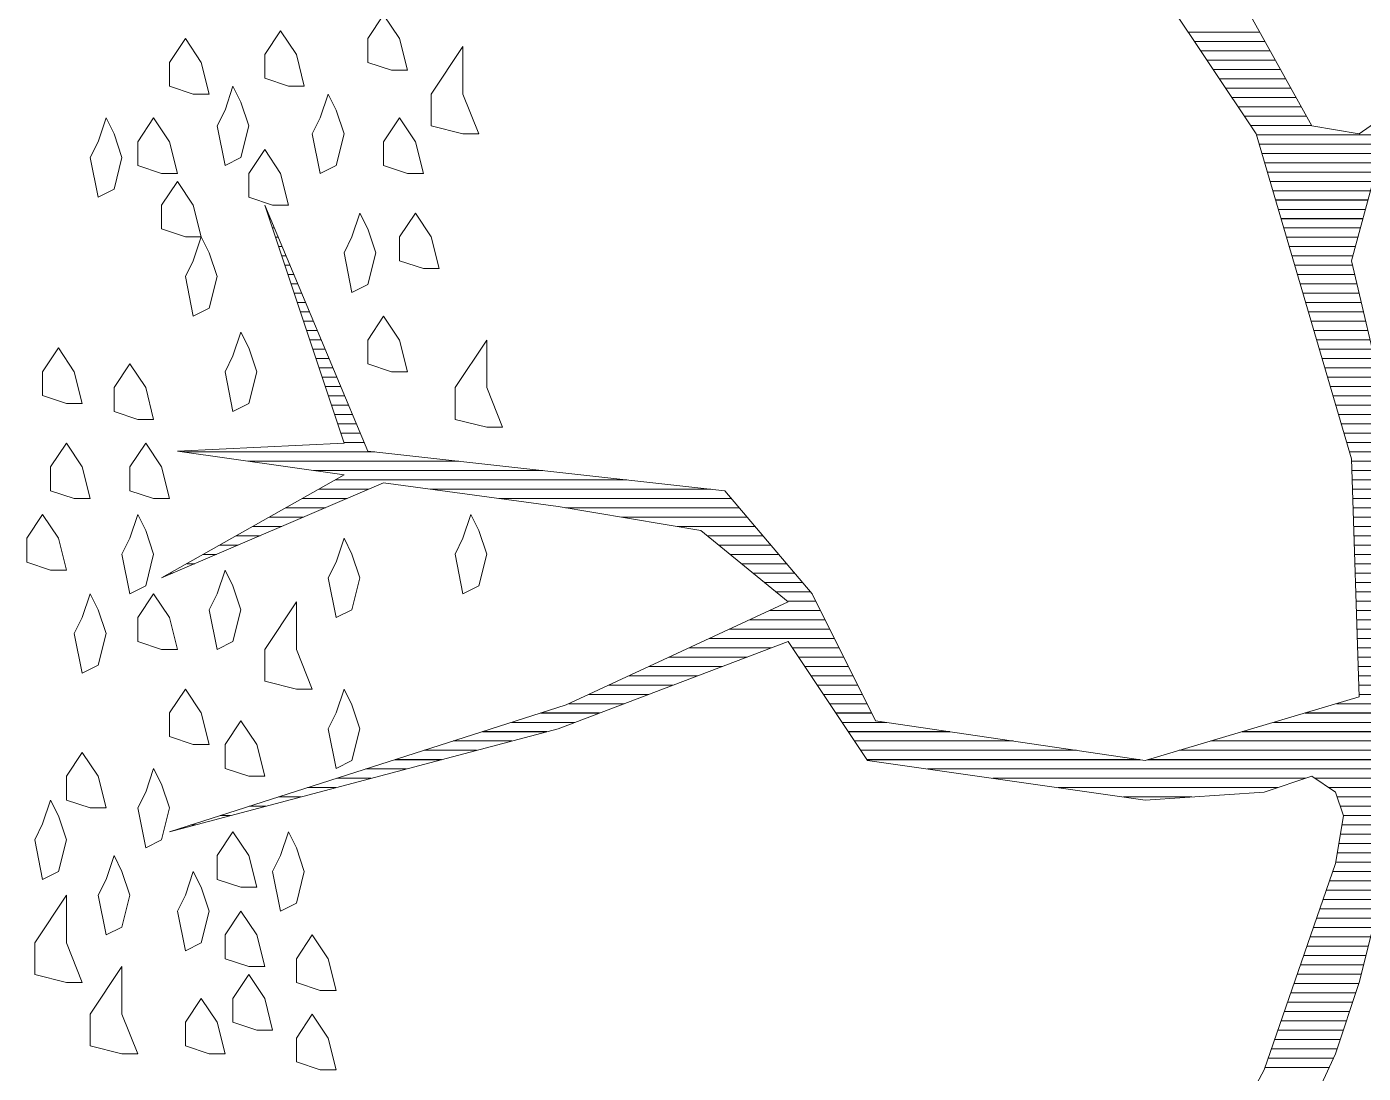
# Model space of a CAD drawing. Header units: centimetres. Extents: x 867 to 19881, y 2761 to 6151.
# Drawn here: x 2253.69 to 2269.34, y 4815.08 to 4827.34 of the extents above; entities that cross this region are included whole.
import ezdxf

# ---------------------------------------------------------------- set-up
doc = ezdxf.new("R2010")
doc.units = ezdxf.units.CM
doc.layers.add('PLAN TEFRİŞLER', color=7, linetype='Continuous', lineweight=0)

# ---------------------------------------------------------------- blocks, each defined once
blk = doc.blocks.new('*X64-flat-121')
at = {"color": 0}
for p, q in [((2850.17, 2814.23), (2862.59, 2814.23)), ((2851.26, 2812.6), (2863.5, 2812.6)), ((2852.34, 2810.97), (2864.4, 2810.97)), ((2853.43, 2809.35), (2865.3, 2809.35)), ((2854.51, 2807.72), (2866.21, 2807.72)), ((2855.59, 2806.09), (2867.11, 2806.09)), ((2856.68, 2804.47), (2868.02, 2804.47)), ((2857.76, 2802.84), (2868.92, 2802.84)), ((2858.85, 2801.21), (2869.82, 2801.21)), ((2859.93, 2799.59), (2870.73, 2799.59)), ((2861.02, 2797.96), (2871.63, 2797.96)), ((2862.04, 2796.33), (2888.53, 2796.33)), ((2862.52, 2794.71), (2887.13, 2794.71)), ((2862.99, 2793.08), (2885.74, 2793.08)), ((2863.47, 2791.45), (2884.35, 2791.45)), ((2863.94, 2789.83), (2882.95, 2789.83)), ((2864.42, 2788.2), (2882.36, 2788.2)), ((2864.9, 2786.57), (2881.92, 2786.57)), ((2689.31, 2783.32), (2689.38, 2783.32)), ((2865.37, 2784.95), (2881.48, 2784.95)), ((2865.85, 2783.32), (2881.03, 2783.32)), ((2689.86, 2781.69), (2690.06, 2781.69)), ((2866.32, 2781.69), (2880.59, 2781.69)), ((2690.4, 2780.07), (2690.74, 2780.07)), ((2866.8, 2780.07), (2880.15, 2780.07)), ((2690.94, 2778.44), (2691.42, 2778.44)), ((2691.48, 2776.81), (2692.11, 2776.81)), ((2867.28, 2778.44), (2879.7, 2778.44)), ((2867.75, 2776.81), (2879.26, 2776.81)), ((2692.03, 2775.19), (2692.79, 2775.19)), ((2868.23, 2775.19), (2878.82, 2775.19)), ((2692.57, 2773.56), (2693.47, 2773.56)), ((2693.11, 2771.93), (2694.15, 2771.93)), ((2868.7, 2773.56), (2878.78, 2773.56)), ((2869.18, 2771.93), (2879.16, 2771.93)), ((2693.65, 2770.31), (2694.83, 2770.31)), ((2869.66, 2770.31), (2879.55, 2770.31)), ((2694.19, 2768.68), (2695.52, 2768.68)), ((2694.74, 2767.05), (2696.2, 2767.05)), ((2870.13, 2768.68), (2879.93, 2768.68)), ((2870.61, 2767.05), (2880.31, 2767.05)), ((2695.28, 2765.43), (2696.88, 2765.43)), ((2871.09, 2765.43), (2880.69, 2765.43)), ((2695.82, 2763.8), (2697.56, 2763.8)), ((2696.36, 2762.17), (2698.25, 2762.17)), ((2871.56, 2763.8), (2881.08, 2763.8)), ((2872.04, 2762.17), (2881.46, 2762.17)), ((2696.91, 2760.55), (2698.93, 2760.55)), ((2872.51, 2760.55), (2881.84, 2760.55)), ((2697.45, 2758.92), (2699.61, 2758.92)), ((2872.99, 2758.92), (2882.23, 2758.92)), ((2697.99, 2757.29), (2700.29, 2757.29)), ((2698.53, 2755.67), (2700.97, 2755.67)), ((2873.47, 2757.29), (2882.61, 2757.29)), ((2873.94, 2755.67), (2882.99, 2755.67)), ((2699.08, 2754.04), (2701.66, 2754.04)), ((2874.42, 2754.04), (2883.37, 2754.04)), ((2699.62, 2752.41), (2702.34, 2752.41)), ((2700.16, 2750.79), (2703.02, 2750.79)), ((2874.89, 2752.41), (2883.76, 2752.41)), ((2875.37, 2750.79), (2884.14, 2750.79)), ((2700.7, 2749.16), (2703.7, 2749.16)), ((2875.85, 2749.16), (2884.57, 2749.16)), ((2701.24, 2747.53), (2704.39, 2747.53)), ((2701.79, 2745.91), (2705.07, 2745.91)), ((2876.32, 2747.53), (2885.01, 2747.53)), ((2876.8, 2745.91), (2885.44, 2745.91)), ((2702.33, 2744.28), (2705.75, 2744.28)), ((2877.27, 2744.28), (2885.88, 2744.28)), ((2702.87, 2742.65), (2706.43, 2742.65)), ((2877.75, 2742.65), (2886.31, 2742.65)), ((2674.82, 2741.03), (2708.3, 2741.03)), ((2686.21, 2739.4), (2722.94, 2739.4)), ((2878.23, 2741.03), (2886.74, 2741.03)), ((2878.6, 2739.4), (2887.18, 2739.4)), ((2697.6, 2737.77), (2737.58, 2737.77)), ((2878.66, 2737.77), (2887.61, 2737.77)), ((2698.49, 2734.52), (2707.23, 2734.52)), ((2701.37, 2736.15), (2752.22, 2736.15)), ((2717.97, 2734.52), (2766.86, 2734.52)), ((2878.71, 2736.15), (2888.05, 2736.15)), ((2878.77, 2734.52), (2888.48, 2734.52)), ((2695.61, 2732.89), (2703.43, 2732.89)), ((2729.9, 2732.89), (2770.45, 2732.89)), ((2878.82, 2732.89), (2888.91, 2732.89)), ((2689.86, 2729.64), (2695.84, 2729.64)), ((2692.74, 2731.27), (2699.64, 2731.27)), ((2741.54, 2731.27), (2771.83, 2731.27)), ((2751.3, 2729.64), (2773.21, 2729.64)), ((2878.88, 2731.27), (2889.35, 2731.27)), ((2878.93, 2729.64), (2889.69, 2729.64)), ((2686.98, 2728.01), (2692.05, 2728.01)), ((2761.06, 2728.01), (2774.58, 2728.01)), ((2878.98, 2728.01), (2889.79, 2728.01)), ((2684.1, 2726.39), (2688.25, 2726.39)), ((2766.31, 2726.39), (2775.96, 2726.39)), ((2879.04, 2726.39), (2889.89, 2726.39)), ((2678.35, 2723.13), (2680.66, 2723.13)), ((2681.22, 2724.76), (2684.46, 2724.76)), ((2768.3, 2724.76), (2777.34, 2724.76)), ((2770.29, 2723.13), (2778.71, 2723.13)), ((2879.09, 2724.76), (2889.99, 2724.76)), ((2879.15, 2723.13), (2890.09, 2723.13)), ((2675.47, 2721.5), (2676.86, 2721.5)), ((2772.28, 2721.5), (2780.09, 2721.5)), ((2879.2, 2721.5), (2890.2, 2721.5)), ((2672.59, 2719.88), (2673.07, 2719.88)), ((2774.26, 2719.88), (2781.46, 2719.88)), ((2776.25, 2718.25), (2782.84, 2718.25)), ((2879.25, 2719.88), (2890.3, 2719.88)), ((2879.31, 2718.25), (2890.4, 2718.25)), ((2778.24, 2716.62), (2784.22, 2716.62)), ((2879.36, 2716.62), (2890.5, 2716.62)), ((2777.13, 2713.37), (2785.97, 2713.37)), ((2780.23, 2715), (2785.16, 2715)), ((2879.42, 2715), (2890.6, 2715)), ((2879.47, 2713.37), (2890.7, 2713.37)), ((2773.62, 2711.74), (2786.78, 2711.74)), ((2879.53, 2711.74), (2890.81, 2711.74)), ((2770.12, 2710.12), (2787.6, 2710.12)), ((2879.58, 2710.12), (2890.91, 2710.12)), ((2763.11, 2706.86), (2777.48, 2706.86)), ((2766.61, 2708.49), (2788.41, 2708.49)), ((2781.11, 2706.86), (2789.22, 2706.86)), ((2879.63, 2708.49), (2891.01, 2708.49)), ((2879.69, 2706.86), (2894.34, 2706.86)), ((2759.61, 2705.24), (2773.19, 2705.24)), ((2782.19, 2705.24), (2790.04, 2705.24)), ((2879.74, 2705.24), (2899.22, 2705.24)), ((2752.6, 2701.98), (2764.61, 2701.98)), ((2756.1, 2703.61), (2768.9, 2703.61)), ((2783.27, 2703.61), (2790.85, 2703.61)), ((2784.36, 2701.98), (2791.66, 2701.98)), ((2879.8, 2703.61), (2910.58, 2703.61)), ((2879.85, 2701.98), (2908.86, 2701.98)), ((2749.1, 2700.36), (2760.32, 2700.36)), ((2785.44, 2700.36), (2792.48, 2700.36)), ((2879.91, 2700.36), (2907.15, 2700.36)), ((2742.09, 2697.1), (2751.75, 2697.1)), ((2745.59, 2698.73), (2756.04, 2698.73)), ((2786.53, 2698.73), (2793.29, 2698.73)), ((2787.61, 2697.1), (2794.1, 2697.1)), ((2876.01, 2697.1), (2903.71, 2697.1)), ((2879.96, 2698.73), (2905.43, 2698.73)), ((2737.21, 2695.48), (2747.46, 2695.48)), ((2788.7, 2695.48), (2794.92, 2695.48)), ((2870.52, 2695.48), (2902.36, 2695.48)), ((2732.12, 2693.85), (2743.17, 2693.85)), ((2789.78, 2693.85), (2797.48, 2693.85)), ((2865.03, 2693.85), (2901.06, 2693.85)), ((2721.96, 2690.6), (2732.16, 2690.6)), ((2727.04, 2692.22), (2738.29, 2692.22)), ((2790.87, 2692.22), (2808.54, 2692.22)), ((2791.95, 2690.6), (2819.6, 2690.6)), ((2854.05, 2690.6), (2898.45, 2690.6)), ((2859.54, 2692.22), (2899.75, 2692.22)), ((2716.87, 2688.97), (2726.03, 2688.97)), ((2793.03, 2688.97), (2830.67, 2688.97)), ((2848.56, 2688.97), (2897.15, 2688.97)), ((2706.71, 2685.72), (2713.77, 2685.72)), ((2711.79, 2687.34), (2719.9, 2687.34)), ((2794.12, 2687.34), (2841.73, 2687.34)), ((2804.67, 2685.72), (2894.55, 2685.72)), ((2843.07, 2687.34), (2895.85, 2687.34)), ((2701.62, 2684.09), (2707.63, 2684.09)), ((2816.06, 2684.09), (2870.61, 2684.09)), ((2872.21, 2684.09), (2893.25, 2684.09)), ((2691.46, 2680.84), (2695.37, 2680.84)), ((2696.54, 2682.46), (2701.5, 2682.46)), ((2827.44, 2682.46), (2865.73, 2682.46)), ((2838.83, 2680.84), (2850.75, 2680.84)), ((2874.65, 2682.46), (2893.92, 2682.46)), ((2876.11, 2680.84), (2897.99, 2680.84)), ((2686.37, 2679.21), (2689.24, 2679.21)), ((2876.65, 2679.21), (2902.05, 2679.21)), ((2676.21, 2675.96), (2676.98, 2675.96)), ((2681.29, 2677.58), (2683.11, 2677.58)), ((2876.95, 2675.96), (2911.6, 2675.96)), ((2877.19, 2677.58), (2906.12, 2677.58)), ((2876.68, 2674.33), (2917.13, 2674.33)), ((2876.4, 2672.7), (2922.66, 2672.7)), ((2875.86, 2669.45), (2887.62, 2669.45)), ((2876.13, 2671.08), (2888.92, 2671.08)), ((2875.34, 2667.82), (2886.32, 2667.82)), ((2874.21, 2664.57), (2884, 2664.57)), ((2874.78, 2666.2), (2885.02, 2666.2)), ((2873.65, 2662.94), (2883.59, 2662.94)), ((2872.52, 2659.69), (2882.78, 2659.69)), ((2873.09, 2661.32), (2883.18, 2661.32)), ((2871.96, 2658.06), (2882.37, 2658.06)), ((2871.4, 2656.44), (2881.96, 2656.44)), ((2870.27, 2653.18), (2881.15, 2653.18)), ((2870.83, 2654.81), (2881.56, 2654.81)), ((2869.71, 2651.56), (2880.74, 2651.56)), ((2868.58, 2648.3), (2879.92, 2648.3)), ((2869.14, 2649.93), (2880.34, 2649.93)), ((2868.02, 2646.68), (2879.37, 2646.68)), ((2866.89, 2643.42), (2878.29, 2643.42)), ((2867.46, 2645.05), (2878.83, 2645.05)), ((2866.33, 2641.8), (2877.75, 2641.8)), ((2865.77, 2640.17), (2877.21, 2640.17)), ((2864.64, 2636.92), (2876.12, 2636.92)), ((2865.2, 2638.54), (2876.66, 2638.54)), ((2864.08, 2635.29), (2875.48, 2635.29)), ((2863.51, 2633.66), (2874.73, 2633.66))]:
    blk.add_line(p, q, dxfattribs=at)
blk = doc.blocks.new('*X20')
at = {"color": 0}
for p, q in [((17.521, 17.3), (17.5973, 17.3)), ((17.5276, 17.29), (17.6029, 17.29)), ((17.5343, 17.28), (17.6084, 17.28)), ((17.541, 17.27), (17.614, 17.27)), ((17.5476, 17.26), (17.6195, 17.26)), ((17.5543, 17.25), (17.6251, 17.25)), ((17.561, 17.24), (17.6307, 17.24)), ((17.5676, 17.23), (17.6362, 17.23)), ((17.5743, 17.22), (17.6418, 17.22)), ((17.581, 17.21), (17.6473, 17.21)), ((17.5876, 17.2), (17.6529, 17.2)), ((17.5939, 17.19), (17.7568, 17.19)), ((17.5968, 17.18), (17.7482, 17.18)), ((17.5998, 17.17), (17.7396, 17.17)), ((17.6027, 17.16), (17.731, 17.16)), ((17.6056, 17.15), (17.7225, 17.15)), ((17.6085, 17.14), (17.7189, 17.14)), ((17.6115, 17.13), (17.7161, 17.13)), ((16.5321, 17.11), (16.5325, 17.11)), ((17.6144, 17.12), (17.7134, 17.12)), ((17.6173, 17.11), (17.7107, 17.11)), ((16.5355, 17.1), (16.5367, 17.1)), ((17.6203, 17.1), (17.7079, 17.1)), ((16.5388, 17.09), (16.5409, 17.09)), ((17.6232, 17.09), (17.7052, 17.09)), ((16.5421, 17.08), (16.5451, 17.08)), ((16.5454, 17.07), (16.5493, 17.07)), ((17.6261, 17.08), (17.7025, 17.08)), ((17.629, 17.07), (17.6998, 17.07)), ((16.5488, 17.06), (16.5535, 17.06)), ((17.632, 17.06), (17.697, 17.06)), ((16.5521, 17.05), (16.5577, 17.05)), ((16.5554, 17.04), (16.5619, 17.04)), ((17.6349, 17.05), (17.6968, 17.05)), ((17.6378, 17.04), (17.6992, 17.04)), ((16.5588, 17.03), (16.566, 17.03)), ((17.6407, 17.03), (17.7015, 17.03)), ((16.5621, 17.02), (16.5702, 17.02)), ((16.5654, 17.01), (16.5744, 17.01)), ((17.6437, 17.02), (17.7039, 17.02)), ((17.6466, 17.01), (17.7062, 17.01)), ((16.5688, 17), (16.5786, 17)), ((17.6495, 17), (17.7086, 17)), ((16.5721, 16.99), (16.5828, 16.99)), ((16.5754, 16.98), (16.587, 16.98)), ((17.6524, 16.99), (17.7109, 16.99)), ((17.6554, 16.98), (17.7133, 16.98)), ((16.5788, 16.97), (16.5912, 16.97)), ((17.6583, 16.97), (17.7156, 16.97)), ((16.5821, 16.96), (16.5954, 16.96)), ((17.6612, 16.96), (17.718, 16.96)), ((16.5854, 16.95), (16.5996, 16.95)), ((16.5888, 16.94), (16.6038, 16.94)), ((17.6642, 16.95), (17.7204, 16.95)), ((17.6671, 16.94), (17.7227, 16.94)), ((16.5921, 16.93), (16.608, 16.93)), ((17.67, 16.93), (17.7251, 16.93)), ((16.5954, 16.92), (16.6122, 16.92)), ((16.5988, 16.91), (16.6164, 16.91)), ((17.6729, 16.92), (17.7274, 16.92)), ((17.6759, 16.91), (17.7298, 16.91)), ((16.6021, 16.9), (16.6206, 16.9)), ((17.6788, 16.9), (17.7324, 16.9)), ((16.6054, 16.89), (16.6248, 16.89)), ((16.6088, 16.88), (16.629, 16.88)), ((17.6817, 16.89), (17.7351, 16.89)), ((17.6846, 16.88), (17.7378, 16.88)), ((16.6121, 16.87), (16.6331, 16.87)), ((17.6876, 16.87), (17.7404, 16.87)), ((16.6154, 16.86), (16.6373, 16.86)), ((17.6905, 16.86), (17.7431, 16.86)), ((16.443, 16.85), (16.6488, 16.85)), ((16.513, 16.84), (16.7388, 16.84)), ((17.6934, 16.85), (17.7458, 16.85)), ((17.6957, 16.84), (17.7484, 16.84)), ((16.583, 16.83), (16.8288, 16.83)), ((17.6961, 16.83), (17.7511, 16.83)), ((16.5885, 16.81), (16.6422, 16.81)), ((16.6062, 16.82), (16.9188, 16.82)), ((16.7083, 16.81), (17.0088, 16.81)), ((17.6964, 16.82), (17.7538, 16.82)), ((17.6967, 16.81), (17.7564, 16.81)), ((16.5708, 16.8), (16.6189, 16.8)), ((16.7816, 16.8), (17.0309, 16.8)), ((17.6971, 16.8), (17.7591, 16.8)), ((16.5355, 16.78), (16.5722, 16.78)), ((16.5531, 16.79), (16.5956, 16.79)), ((16.8532, 16.79), (17.0394, 16.79)), ((16.9132, 16.78), (17.0478, 16.78)), ((17.6974, 16.79), (17.7618, 16.79)), ((17.6977, 16.78), (17.7639, 16.78)), ((16.5178, 16.77), (16.5489, 16.77)), ((16.9732, 16.77), (17.0563, 16.77)), ((17.6981, 16.77), (17.7645, 16.77)), ((16.5001, 16.76), (16.5256, 16.76)), ((17.0054, 16.76), (17.0647, 16.76)), ((17.6984, 16.76), (17.7651, 16.76)), ((16.4647, 16.74), (16.4789, 16.74)), ((16.4824, 16.75), (16.5022, 16.75)), ((17.0177, 16.75), (17.0732, 16.75)), ((17.0299, 16.74), (17.0817, 16.74)), ((17.6987, 16.75), (17.7657, 16.75)), ((17.6991, 16.74), (17.7664, 16.74)), ((16.447, 16.73), (16.4556, 16.73)), ((17.0421, 16.73), (17.0901, 16.73)), ((17.6994, 16.73), (17.767, 16.73)), ((16.4293, 16.72), (16.4322, 16.72)), ((17.0543, 16.72), (17.0986, 16.72)), ((17.0665, 16.71), (17.1071, 16.71)), ((17.6997, 16.72), (17.7676, 16.72)), ((17.7001, 16.71), (17.7682, 16.71)), ((17.0788, 16.7), (17.1155, 16.7)), ((17.7004, 16.7), (17.7689, 16.7)), ((17.0719, 16.68), (17.1263, 16.68)), ((17.091, 16.69), (17.1213, 16.69)), ((17.7007, 16.69), (17.7695, 16.69)), ((17.7011, 16.68), (17.7701, 16.68)), ((17.0504, 16.67), (17.1313, 16.67)), ((17.7014, 16.67), (17.7707, 16.67)), ((17.0288, 16.66), (17.1363, 16.66)), ((17.7017, 16.66), (17.7714, 16.66)), ((16.9858, 16.64), (17.0741, 16.64)), ((17.0073, 16.65), (17.1413, 16.65)), ((17.0964, 16.64), (17.1463, 16.64)), ((17.7021, 16.65), (17.772, 16.65)), ((17.7024, 16.64), (17.7924, 16.64)), ((16.9642, 16.63), (17.0477, 16.63)), ((17.1031, 16.63), (17.1513, 16.63)), ((17.7027, 16.63), (17.8224, 16.63)), ((16.9211, 16.61), (16.995, 16.61)), ((16.9427, 16.62), (17.0214, 16.62)), ((17.1097, 16.62), (17.1563, 16.62)), ((17.1164, 16.61), (17.1613, 16.61)), ((17.7031, 16.62), (17.8923, 16.62)), ((17.7034, 16.61), (17.8818, 16.61)), ((16.8996, 16.6), (16.9686, 16.6)), ((17.1231, 16.6), (17.1663, 16.6)), ((17.7037, 16.6), (17.8712, 16.6)), ((16.8565, 16.58), (16.9159, 16.58)), ((16.8781, 16.59), (16.9423, 16.59)), ((17.1297, 16.59), (17.1713, 16.59)), ((17.1364, 16.58), (17.1763, 16.58)), ((17.6798, 16.58), (17.8501, 16.58)), ((17.7041, 16.59), (17.8606, 16.59)), ((16.8265, 16.57), (16.8895, 16.57)), ((17.1431, 16.57), (17.1813, 16.57)), ((17.646, 16.57), (17.8418, 16.57)), ((16.7953, 16.56), (16.8632, 16.56)), ((17.1497, 16.56), (17.1971, 16.56)), ((17.6123, 16.56), (17.8338, 16.56)), ((16.7328, 16.54), (16.7955, 16.54)), ((16.764, 16.55), (16.8332, 16.55)), ((17.1564, 16.55), (17.2651, 16.55)), ((17.163, 16.54), (17.3331, 16.54)), ((17.5448, 16.54), (17.8178, 16.54)), ((17.5785, 16.55), (17.8258, 16.55)), ((16.7015, 16.53), (16.7578, 16.53)), ((17.1697, 16.53), (17.401, 16.53)), ((17.511, 16.53), (17.8098, 16.53)), ((16.639, 16.51), (16.6824, 16.51)), ((16.6703, 16.52), (16.7201, 16.52)), ((17.1764, 16.52), (17.469, 16.52)), ((17.2412, 16.51), (17.7938, 16.51)), ((17.4773, 16.52), (17.8018, 16.52)), ((16.6078, 16.5), (16.6447, 16.5)), ((17.3112, 16.5), (17.6466, 16.5)), ((17.6564, 16.5), (17.7858, 16.5)), ((16.5453, 16.48), (16.5693, 16.48)), ((16.5765, 16.49), (16.607, 16.49)), ((17.3812, 16.49), (17.6166, 16.49)), ((17.4512, 16.48), (17.5245, 16.48)), ((17.6714, 16.49), (17.7899, 16.49)), ((17.6804, 16.48), (17.8149, 16.48)), ((16.514, 16.47), (16.5317, 16.47)), ((17.6837, 16.47), (17.8399, 16.47)), ((16.4515, 16.45), (16.4563, 16.45)), ((16.4828, 16.46), (16.494, 16.46)), ((17.6855, 16.45), (17.8986, 16.45)), ((17.687, 16.46), (17.8649, 16.46)), ((17.6839, 16.44), (17.9326, 16.44)), ((17.6822, 16.43), (17.9666, 16.43)), ((17.6789, 16.41), (17.7512, 16.41)), ((17.6805, 16.42), (17.7592, 16.42)), ((17.6757, 16.4), (17.7432, 16.4)), ((17.6687, 16.38), (17.7289, 16.38)), ((17.6722, 16.39), (17.7352, 16.39)), ((17.6653, 16.37), (17.7264, 16.37)), ((17.6584, 16.35), (17.7214, 16.35)), ((17.6618, 16.36), (17.7239, 16.36)), ((17.6549, 16.34), (17.7189, 16.34)), ((17.6514, 16.33), (17.7164, 16.33)), ((17.6445, 16.31), (17.7114, 16.31)), ((17.648, 16.32), (17.7139, 16.32)), ((17.6411, 16.3), (17.7089, 16.3)), ((17.6341, 16.28), (17.7038, 16.28)), ((17.6376, 16.29), (17.7064, 16.29)), ((17.6307, 16.27), (17.7005, 16.27)), ((17.6237, 16.25), (17.6938, 16.25)), ((17.6272, 16.26), (17.6971, 16.26)), ((17.6203, 16.24), (17.6905, 16.24)), ((17.6168, 16.23), (17.6871, 16.23)), ((17.6099, 16.21), (17.6805, 16.21)), ((17.6134, 16.22), (17.6838, 16.22)), ((17.6064, 16.2), (17.6766, 16.2)), ((17.603, 16.19), (17.6719, 16.19))]:
    blk.add_line(p, q, dxfattribs=at)

msp = doc.modelspace()

# ---------------------------------------------------------------- linework, layer by layer
at = {"layer": 'PLAN TEFRİŞLER', "color": 252, "lineweight": 0, "true_color": 0x939598}
for p, q in [((2266.232, 4828.874, -178.847), (2268.09, 4826.087, -178.847)), ((2266.232, 4828.874, -90.218), (2268.09, 4826.087, -90.218)), ((2268.741, 4826.179, -178.847), (2267.812, 4827.852, -178.847)), ((2268.741, 4826.179, -90.218), (2267.812, 4827.852, -90.218)), ((2270.227, 4826.737, -178.847), (2269.298, 4826.087, -178.847)), ((2270.227, 4826.737, -90.218), (2269.298, 4826.087, -90.218)), ((2268.09, 4826.087, -178.847), (2269.205, 4822.278, -178.847)), ((2268.09, 4826.087, -90.218), (2269.205, 4822.278, -90.218)), ((2269.298, 4826.087, -178.847), (2268.741, 4826.179, -178.847)), ((2269.298, 4826.087, -90.218), (2268.741, 4826.179, -90.218)), ((2269.205, 4824.6, -178.847), (2269.484, 4825.622, -178.847)), ((2269.205, 4824.6, -90.218), (2269.484, 4825.622, -90.218)), ((2257.686, 4822.37, -178.847), (2256.478, 4825.25, -178.847)), ((2256.478, 4825.25, -178.847), (2257.407, 4822.463, -178.847)), ((2257.686, 4822.37, -90.218), (2256.478, 4825.25, -90.218)), ((2256.478, 4825.25, -90.218), (2257.407, 4822.463, -90.218)), ((2269.577, 4823.021, -178.847), (2269.205, 4824.6, -178.847)), ((2269.577, 4823.021, -90.218), (2269.205, 4824.6, -90.218)), ((2257.407, 4822.463, -178.847), (2255.456, 4822.37, -178.847)), ((2257.407, 4822.463, -90.218), (2255.456, 4822.37, -90.218)), ((2255.456, 4822.37, -178.847), (2257.407, 4822.092, -178.847)), ((2255.456, 4822.37, -90.218), (2257.407, 4822.092, -90.218)), ((2261.866, 4821.906, -178.847), (2257.686, 4822.37, -178.847)), ((2261.866, 4821.906, -90.218), (2257.686, 4822.37, -90.218)), ((2269.205, 4822.278, -178.847), (2269.298, 4819.49, -178.847)), ((2269.205, 4822.278, -90.218), (2269.298, 4819.49, -90.218)), ((2257.407, 4822.092, -178.847), (2255.27, 4820.884, -178.847)), ((2257.407, 4822.092, -90.218), (2255.27, 4820.884, -90.218)), ((2255.27, 4820.884, -178.847), (2257.871, 4821.999, -178.847)), ((2255.27, 4820.884, -90.218), (2257.871, 4821.999, -90.218)), ((2257.871, 4821.999, -178.847), (2259.915, 4821.72, -178.847)), ((2257.871, 4821.999, -90.218), (2259.915, 4821.72, -90.218)), ((2262.888, 4820.698, -178.847), (2261.866, 4821.906, -178.847)), ((2262.888, 4820.698, -90.218), (2261.866, 4821.906, -90.218)), ((2259.915, 4821.72, -178.847), (2261.587, 4821.441, -178.847)), ((2259.915, 4821.72, -90.218), (2261.587, 4821.441, -90.218)), ((2261.587, 4821.441, -178.847), (2262.609, 4820.605, -178.847)), ((2261.587, 4821.441, -90.218), (2262.609, 4820.605, -90.218)), ((2262.609, 4820.605, -178.847), (2260.008, 4819.398, -178.847)), ((2262.609, 4820.605, -90.218), (2260.008, 4819.398, -90.218)), ((2263.631, 4819.212, -178.847), (2262.888, 4820.698, -178.847)), ((2263.631, 4819.212, -90.218), (2262.888, 4820.698, -90.218)), ((2259.915, 4819.119, -178.847), (2262.609, 4820.141, -178.847)), ((2259.915, 4819.119, -90.218), (2262.609, 4820.141, -90.218)), ((2262.609, 4820.141, -178.847), (2263.538, 4818.747, -178.847)), ((2262.609, 4820.141, -90.218), (2263.538, 4818.747, -90.218)), ((2269.298, 4819.49, -178.847), (2266.79, 4818.747, -178.847)), ((2269.298, 4819.49, -90.218), (2266.79, 4818.747, -90.218)), ((2260.008, 4819.398, -178.847), (2255.363, 4817.911, -178.847)), ((2260.008, 4819.398, -90.218), (2255.363, 4817.911, -90.218)), ((2266.79, 4818.747, -178.847), (2263.631, 4819.212, -178.847)), ((2266.79, 4818.747, -90.218), (2263.631, 4819.212, -90.218)), ((2255.363, 4817.911, -178.847), (2259.915, 4819.119, -178.847)), ((2255.363, 4817.911, -90.218), (2259.915, 4819.119, -90.218)), ((2263.538, 4818.747, -178.847), (2266.79, 4818.283, -178.847)), ((2263.538, 4818.747, -90.218), (2266.79, 4818.283, -90.218)), ((2268.183, 4818.376, -178.847), (2268.741, 4818.561, -178.847)), ((2268.183, 4818.376, -90.218), (2268.741, 4818.561, -90.218)), ((2268.741, 4818.561, -178.847), (2269.019, 4818.376, -178.847)), ((2268.741, 4818.561, -90.218), (2269.019, 4818.376, -90.218)), ((2266.79, 4818.283, -178.847), (2268.183, 4818.376, -178.847)), ((2266.79, 4818.283, -90.218), (2268.183, 4818.376, -90.218)), ((2269.019, 4818.376, -178.847), (2269.112, 4818.097, -178.847)), ((2269.019, 4818.376, -90.218), (2269.112, 4818.097, -90.218)), ((2269.112, 4818.097, -178.847), (2269.019, 4817.54, -178.847)), ((2269.112, 4818.097, -90.218), (2269.019, 4817.54, -90.218)), ((2269.019, 4817.54, -178.847), (2268.183, 4815.124, -178.847)), ((2269.019, 4817.54, -90.218), (2268.183, 4815.124, -90.218)), ((2269.298, 4816.146, -178.847), (2269.577, 4817.261, -178.847)), ((2269.298, 4816.146, -90.218), (2269.577, 4817.261, -90.218)), ((2269.019, 4815.31, -178.847), (2269.298, 4816.146, -178.847)), ((2269.019, 4815.31, -90.218), (2269.298, 4816.146, -90.218)), ((2268.462, 4814.102, -178.847), (2269.019, 4815.31, -178.847)), ((2268.462, 4814.102, -90.218), (2269.019, 4815.31, -90.218)), ((2268.183, 4815.124, -178.847), (2267.44, 4813.731, -178.847)), ((2268.183, 4815.124, -90.218), (2267.44, 4813.731, -90.218))]:
    msp.add_line(p, q, dxfattribs=at)
for points, elevation in [([(2257.964, 4826.83), (2257.686, 4826.923), (2257.686, 4827.201), (2257.871, 4827.48), (2258.057, 4827.201), (2258.15, 4826.83)], -178.847), ([(2257.964, 4826.83), (2257.686, 4826.923), (2257.686, 4827.201), (2257.871, 4827.48), (2258.057, 4827.201), (2258.15, 4826.83)], -90.218), ([(2256.757, 4826.644), (2256.478, 4826.737), (2256.478, 4827.016), (2256.664, 4827.294), (2256.849, 4827.016), (2256.942, 4826.644)], -178.847), ([(2256.757, 4826.644), (2256.478, 4826.737), (2256.478, 4827.016), (2256.664, 4827.294), (2256.849, 4827.016), (2256.942, 4826.644)], -90.218), ([(2255.642, 4826.551), (2255.363, 4826.644), (2255.363, 4826.923), (2255.549, 4827.201), (2255.735, 4826.923), (2255.827, 4826.551)], -178.847), ([(2255.642, 4826.551), (2255.363, 4826.644), (2255.363, 4826.923), (2255.549, 4827.201), (2255.735, 4826.923), (2255.827, 4826.551)], -90.218), ([(2258.8, 4826.087), (2258.429, 4826.179), (2258.429, 4826.551), (2258.8, 4827.108), (2258.8, 4826.551), (2258.986, 4826.087)], -178.847), ([(2258.8, 4826.087), (2258.429, 4826.179), (2258.429, 4826.551), (2258.8, 4827.108), (2258.8, 4826.551), (2258.986, 4826.087)], -90.218), ([(2256.013, 4826.365), (2255.92, 4826.179), (2256.013, 4825.715), (2256.199, 4825.808), (2256.292, 4826.179), (2256.199, 4826.458), (2256.106, 4826.644)], -178.847), ([(2256.013, 4826.365), (2255.92, 4826.179), (2256.013, 4825.715), (2256.199, 4825.808), (2256.292, 4826.179), (2256.199, 4826.458), (2256.106, 4826.644)], -90.218), ([(2257.128, 4826.272), (2257.035, 4826.087), (2257.128, 4825.622), (2257.314, 4825.715), (2257.407, 4826.087), (2257.314, 4826.365), (2257.221, 4826.551)], -178.847), ([(2257.128, 4826.272), (2257.035, 4826.087), (2257.128, 4825.622), (2257.314, 4825.715), (2257.407, 4826.087), (2257.314, 4826.365), (2257.221, 4826.551)], -90.218), ([(2254.527, 4825.994), (2254.434, 4825.808), (2254.527, 4825.343), (2254.713, 4825.436), (2254.806, 4825.808), (2254.713, 4826.087), (2254.62, 4826.272)], -178.847), ([(2254.527, 4825.994), (2254.434, 4825.808), (2254.527, 4825.343), (2254.713, 4825.436), (2254.806, 4825.808), (2254.713, 4826.087), (2254.62, 4826.272)], -90.218), ([(2255.27, 4825.622), (2254.991, 4825.715), (2254.991, 4825.994), (2255.177, 4826.272), (2255.363, 4825.994), (2255.456, 4825.622)], -178.847), ([(2255.27, 4825.622), (2254.991, 4825.715), (2254.991, 4825.994), (2255.177, 4826.272), (2255.363, 4825.994), (2255.456, 4825.622)], -90.218), ([(2258.15, 4825.622), (2257.871, 4825.715), (2257.871, 4825.994), (2258.057, 4826.272), (2258.243, 4825.994), (2258.336, 4825.622)], -178.847), ([(2258.15, 4825.622), (2257.871, 4825.715), (2257.871, 4825.994), (2258.057, 4826.272), (2258.243, 4825.994), (2258.336, 4825.622)], -90.218), ([(2256.571, 4825.25), (2256.292, 4825.343), (2256.292, 4825.622), (2256.478, 4825.901), (2256.664, 4825.622), (2256.757, 4825.25)], -178.847), ([(2256.571, 4825.25), (2256.292, 4825.343), (2256.292, 4825.622), (2256.478, 4825.901), (2256.664, 4825.622), (2256.757, 4825.25)], -90.218), ([(2255.549, 4824.879), (2255.27, 4824.972), (2255.27, 4825.25), (2255.456, 4825.529), (2255.642, 4825.25), (2255.735, 4824.879)], -178.847), ([(2255.549, 4824.879), (2255.27, 4824.972), (2255.27, 4825.25), (2255.456, 4825.529), (2255.642, 4825.25), (2255.735, 4824.879)], -90.218), ([(2257.5, 4824.879), (2257.407, 4824.693), (2257.5, 4824.229), (2257.686, 4824.321), (2257.778, 4824.693), (2257.686, 4824.972), (2257.593, 4825.158)], -178.847), ([(2257.5, 4824.879), (2257.407, 4824.693), (2257.5, 4824.229), (2257.686, 4824.321), (2257.778, 4824.693), (2257.686, 4824.972), (2257.593, 4825.158)], -90.218), ([(2258.336, 4824.507), (2258.057, 4824.6), (2258.057, 4824.879), (2258.243, 4825.158), (2258.429, 4824.879), (2258.522, 4824.507)], -178.847), ([(2258.336, 4824.507), (2258.057, 4824.6), (2258.057, 4824.879), (2258.243, 4825.158), (2258.429, 4824.879), (2258.522, 4824.507)], -90.218), ([(2255.642, 4824.6), (2255.549, 4824.414), (2255.642, 4823.95), (2255.827, 4824.043), (2255.92, 4824.414), (2255.827, 4824.693), (2255.735, 4824.879)], -178.847), ([(2255.642, 4824.6), (2255.549, 4824.414), (2255.642, 4823.95), (2255.827, 4824.043), (2255.92, 4824.414), (2255.827, 4824.693), (2255.735, 4824.879)], -90.218), ([(2257.964, 4823.299), (2257.686, 4823.392), (2257.686, 4823.671), (2257.871, 4823.95), (2258.057, 4823.671), (2258.15, 4823.299)], -178.847), ([(2257.964, 4823.299), (2257.686, 4823.392), (2257.686, 4823.671), (2257.871, 4823.95), (2258.057, 4823.671), (2258.15, 4823.299)], -90.218), ([(2256.106, 4823.485), (2256.013, 4823.299), (2256.106, 4822.835), (2256.292, 4822.928), (2256.385, 4823.299), (2256.292, 4823.578), (2256.199, 4823.764)], -178.847), ([(2256.106, 4823.485), (2256.013, 4823.299), (2256.106, 4822.835), (2256.292, 4822.928), (2256.385, 4823.299), (2256.292, 4823.578), (2256.199, 4823.764)], -90.218), ([(2254.155, 4822.928), (2253.877, 4823.021), (2253.877, 4823.299), (2254.062, 4823.578), (2254.248, 4823.299), (2254.341, 4822.928)], -178.847), ([(2254.155, 4822.928), (2253.877, 4823.021), (2253.877, 4823.299), (2254.062, 4823.578), (2254.248, 4823.299), (2254.341, 4822.928)], -90.218), ([(2259.079, 4822.649), (2258.707, 4822.742), (2258.707, 4823.114), (2259.079, 4823.671), (2259.079, 4823.114), (2259.265, 4822.649)], -178.847), ([(2259.079, 4822.649), (2258.707, 4822.742), (2258.707, 4823.114), (2259.079, 4823.671), (2259.079, 4823.114), (2259.265, 4822.649)], -90.218), ([(2254.991, 4822.742), (2254.713, 4822.835), (2254.713, 4823.114), (2254.898, 4823.392), (2255.084, 4823.114), (2255.177, 4822.742)], -178.847), ([(2254.991, 4822.742), (2254.713, 4822.835), (2254.713, 4823.114), (2254.898, 4823.392), (2255.084, 4823.114), (2255.177, 4822.742)], -90.218), ([(2254.248, 4821.813), (2253.969, 4821.906), (2253.969, 4822.185), (2254.155, 4822.463), (2254.341, 4822.185), (2254.434, 4821.813)], -178.847), ([(2254.248, 4821.813), (2253.969, 4821.906), (2253.969, 4822.185), (2254.155, 4822.463), (2254.341, 4822.185), (2254.434, 4821.813)], -90.218), ([(2255.177, 4821.813), (2254.898, 4821.906), (2254.898, 4822.185), (2255.084, 4822.463), (2255.27, 4822.185), (2255.363, 4821.813)], -178.847), ([(2255.177, 4821.813), (2254.898, 4821.906), (2254.898, 4822.185), (2255.084, 4822.463), (2255.27, 4822.185), (2255.363, 4821.813)], -90.218), ([(2253.969, 4820.977), (2253.691, 4821.07), (2253.691, 4821.349), (2253.877, 4821.627), (2254.062, 4821.349), (2254.155, 4820.977)], -178.847), ([(2253.969, 4820.977), (2253.691, 4821.07), (2253.691, 4821.349), (2253.877, 4821.627), (2254.062, 4821.349), (2254.155, 4820.977)], -90.218), ([(2254.898, 4821.349), (2254.806, 4821.163), (2254.898, 4820.698), (2255.084, 4820.791), (2255.177, 4821.163), (2255.084, 4821.441), (2254.991, 4821.627)], -178.847), ([(2254.898, 4821.349), (2254.806, 4821.163), (2254.898, 4820.698), (2255.084, 4820.791), (2255.177, 4821.163), (2255.084, 4821.441), (2254.991, 4821.627)], -90.218), ([(2258.8, 4821.349), (2258.707, 4821.163), (2258.8, 4820.698), (2258.986, 4820.791), (2259.079, 4821.163), (2258.986, 4821.441), (2258.893, 4821.627)], -178.847), ([(2258.8, 4821.349), (2258.707, 4821.163), (2258.8, 4820.698), (2258.986, 4820.791), (2259.079, 4821.163), (2258.986, 4821.441), (2258.893, 4821.627)], -90.218), ([(2257.314, 4821.07), (2257.221, 4820.884), (2257.314, 4820.42), (2257.5, 4820.512), (2257.593, 4820.884), (2257.5, 4821.163), (2257.407, 4821.349)], -178.847), ([(2257.314, 4821.07), (2257.221, 4820.884), (2257.314, 4820.42), (2257.5, 4820.512), (2257.593, 4820.884), (2257.5, 4821.163), (2257.407, 4821.349)], -90.218), ([(2255.92, 4820.698), (2255.827, 4820.512), (2255.92, 4820.048), (2256.106, 4820.141), (2256.199, 4820.512), (2256.106, 4820.791), (2256.013, 4820.977)], -178.847), ([(2255.92, 4820.698), (2255.827, 4820.512), (2255.92, 4820.048), (2256.106, 4820.141), (2256.199, 4820.512), (2256.106, 4820.791), (2256.013, 4820.977)], -90.218), ([(2254.341, 4820.42), (2254.248, 4820.234), (2254.341, 4819.769), (2254.527, 4819.862), (2254.62, 4820.234), (2254.527, 4820.512), (2254.434, 4820.698)], -178.847), ([(2254.341, 4820.42), (2254.248, 4820.234), (2254.341, 4819.769), (2254.527, 4819.862), (2254.62, 4820.234), (2254.527, 4820.512), (2254.434, 4820.698)], -90.218), ([(2255.27, 4820.048), (2254.991, 4820.141), (2254.991, 4820.42), (2255.177, 4820.698), (2255.363, 4820.42), (2255.456, 4820.048)], -178.847), ([(2255.27, 4820.048), (2254.991, 4820.141), (2254.991, 4820.42), (2255.177, 4820.698), (2255.363, 4820.42), (2255.456, 4820.048)], -90.218), ([(2256.849, 4819.583), (2256.478, 4819.676), (2256.478, 4820.048), (2256.849, 4820.605), (2256.849, 4820.048), (2257.035, 4819.583)], -178.847), ([(2256.849, 4819.583), (2256.478, 4819.676), (2256.478, 4820.048), (2256.849, 4820.605), (2256.849, 4820.048), (2257.035, 4819.583)], -90.218), ([(2255.642, 4818.933), (2255.363, 4819.026), (2255.363, 4819.305), (2255.549, 4819.583), (2255.735, 4819.305), (2255.827, 4818.933)], -178.847), ([(2255.642, 4818.933), (2255.363, 4819.026), (2255.363, 4819.305), (2255.549, 4819.583), (2255.735, 4819.305), (2255.827, 4818.933)], -90.218), ([(2257.314, 4819.305), (2257.221, 4819.119), (2257.314, 4818.654), (2257.5, 4818.747), (2257.593, 4819.119), (2257.5, 4819.398), (2257.407, 4819.583)], -178.847), ([(2257.314, 4819.305), (2257.221, 4819.119), (2257.314, 4818.654), (2257.5, 4818.747), (2257.593, 4819.119), (2257.5, 4819.398), (2257.407, 4819.583)], -90.218), ([(2256.292, 4818.561), (2256.013, 4818.654), (2256.013, 4818.933), (2256.199, 4819.212), (2256.385, 4818.933), (2256.478, 4818.561)], -178.847), ([(2256.292, 4818.561), (2256.013, 4818.654), (2256.013, 4818.933), (2256.199, 4819.212), (2256.385, 4818.933), (2256.478, 4818.561)], -90.218), ([(2254.434, 4818.19), (2254.155, 4818.283), (2254.155, 4818.561), (2254.341, 4818.84), (2254.527, 4818.561), (2254.62, 4818.19)], -178.847), ([(2254.434, 4818.19), (2254.155, 4818.283), (2254.155, 4818.561), (2254.341, 4818.84), (2254.527, 4818.561), (2254.62, 4818.19)], -90.218), ([(2255.084, 4818.376), (2254.991, 4818.19), (2255.084, 4817.725), (2255.27, 4817.818), (2255.363, 4818.19), (2255.27, 4818.469), (2255.177, 4818.654)], -178.847), ([(2255.084, 4818.376), (2254.991, 4818.19), (2255.084, 4817.725), (2255.27, 4817.818), (2255.363, 4818.19), (2255.27, 4818.469), (2255.177, 4818.654)], -90.218), ([(2253.877, 4818.004), (2253.784, 4817.818), (2253.877, 4817.354), (2254.062, 4817.447), (2254.155, 4817.818), (2254.062, 4818.097), (2253.969, 4818.283)], -178.847), ([(2253.877, 4818.004), (2253.784, 4817.818), (2253.877, 4817.354), (2254.062, 4817.447), (2254.155, 4817.818), (2254.062, 4818.097), (2253.969, 4818.283)], -90.218), ([(2256.199, 4817.261), (2255.92, 4817.354), (2255.92, 4817.632), (2256.106, 4817.911), (2256.292, 4817.632), (2256.385, 4817.261)], -178.847), ([(2256.199, 4817.261), (2255.92, 4817.354), (2255.92, 4817.632), (2256.106, 4817.911), (2256.292, 4817.632), (2256.385, 4817.261)], -90.218), ([(2256.664, 4817.632), (2256.571, 4817.447), (2256.664, 4816.982), (2256.849, 4817.075), (2256.942, 4817.447), (2256.849, 4817.725), (2256.757, 4817.911)], -178.847), ([(2256.664, 4817.632), (2256.571, 4817.447), (2256.664, 4816.982), (2256.849, 4817.075), (2256.942, 4817.447), (2256.849, 4817.725), (2256.757, 4817.911)], -90.218), ([(2254.62, 4817.354), (2254.527, 4817.168), (2254.62, 4816.703), (2254.806, 4816.796), (2254.898, 4817.168), (2254.806, 4817.447), (2254.713, 4817.632)], -178.847), ([(2254.62, 4817.354), (2254.527, 4817.168), (2254.62, 4816.703), (2254.806, 4816.796), (2254.898, 4817.168), (2254.806, 4817.447), (2254.713, 4817.632)], -90.218), ([(2255.549, 4817.168), (2255.456, 4816.982), (2255.549, 4816.518), (2255.735, 4816.611), (2255.827, 4816.982), (2255.735, 4817.261), (2255.642, 4817.447)], -178.847), ([(2255.549, 4817.168), (2255.456, 4816.982), (2255.549, 4816.518), (2255.735, 4816.611), (2255.827, 4816.982), (2255.735, 4817.261), (2255.642, 4817.447)], -90.218), ([(2254.155, 4816.146), (2253.784, 4816.239), (2253.784, 4816.611), (2254.155, 4817.168), (2254.155, 4816.611), (2254.341, 4816.146)], -178.847), ([(2254.155, 4816.146), (2253.784, 4816.239), (2253.784, 4816.611), (2254.155, 4817.168), (2254.155, 4816.611), (2254.341, 4816.146)], -90.218), ([(2256.292, 4816.332), (2256.013, 4816.425), (2256.013, 4816.703), (2256.199, 4816.982), (2256.385, 4816.703), (2256.478, 4816.332)], -178.847), ([(2256.292, 4816.332), (2256.013, 4816.425), (2256.013, 4816.703), (2256.199, 4816.982), (2256.385, 4816.703), (2256.478, 4816.332)], -90.218), ([(2257.128, 4816.053), (2256.849, 4816.146), (2256.849, 4816.425), (2257.035, 4816.703), (2257.221, 4816.425), (2257.314, 4816.053)], -178.847), ([(2257.128, 4816.053), (2256.849, 4816.146), (2256.849, 4816.425), (2257.035, 4816.703), (2257.221, 4816.425), (2257.314, 4816.053)], -90.218), ([(2254.806, 4815.31), (2254.434, 4815.403), (2254.434, 4815.774), (2254.806, 4816.332), (2254.806, 4815.774), (2254.991, 4815.31)], -178.847), ([(2254.806, 4815.31), (2254.434, 4815.403), (2254.434, 4815.774), (2254.806, 4816.332), (2254.806, 4815.774), (2254.991, 4815.31)], -90.218), ([(2256.385, 4815.589), (2256.106, 4815.682), (2256.106, 4815.96), (2256.292, 4816.239), (2256.478, 4815.96), (2256.571, 4815.589)], -178.847), ([(2256.385, 4815.589), (2256.106, 4815.682), (2256.106, 4815.96), (2256.292, 4816.239), (2256.478, 4815.96), (2256.571, 4815.589)], -90.218), ([(2255.827, 4815.31), (2255.549, 4815.403), (2255.549, 4815.682), (2255.735, 4815.96), (2255.92, 4815.682), (2256.013, 4815.31)], -178.847), ([(2255.827, 4815.31), (2255.549, 4815.403), (2255.549, 4815.682), (2255.735, 4815.96), (2255.92, 4815.682), (2256.013, 4815.31)], -90.218), ([(2257.128, 4815.124), (2256.849, 4815.217), (2256.849, 4815.496), (2257.035, 4815.774), (2257.221, 4815.496), (2257.314, 4815.124)], -178.847), ([(2257.128, 4815.124), (2256.849, 4815.217), (2256.849, 4815.496), (2257.035, 4815.774), (2257.221, 4815.496), (2257.314, 4815.124)], -90.218)]:
    msp.add_lwpolyline(points, close=True, dxfattribs=dict(at, elevation=elevation))

# ---------------------------------------------------------------- block references
for name, xscale, yscale, zscale in [('*X64-flat-121', 0.06715598195803192, 0.06715598195803192, 0.06715598195803192), ('*X20', 10.9244076261125, 10.9244076261125, 10.9244076261125)]:
    msp.add_blockref(name, (2075.891, 4638.285, -90.218), dxfattribs=dict(at, xscale=xscale, yscale=yscale, zscale=zscale))

doc.saveas('drawing.dxf')
